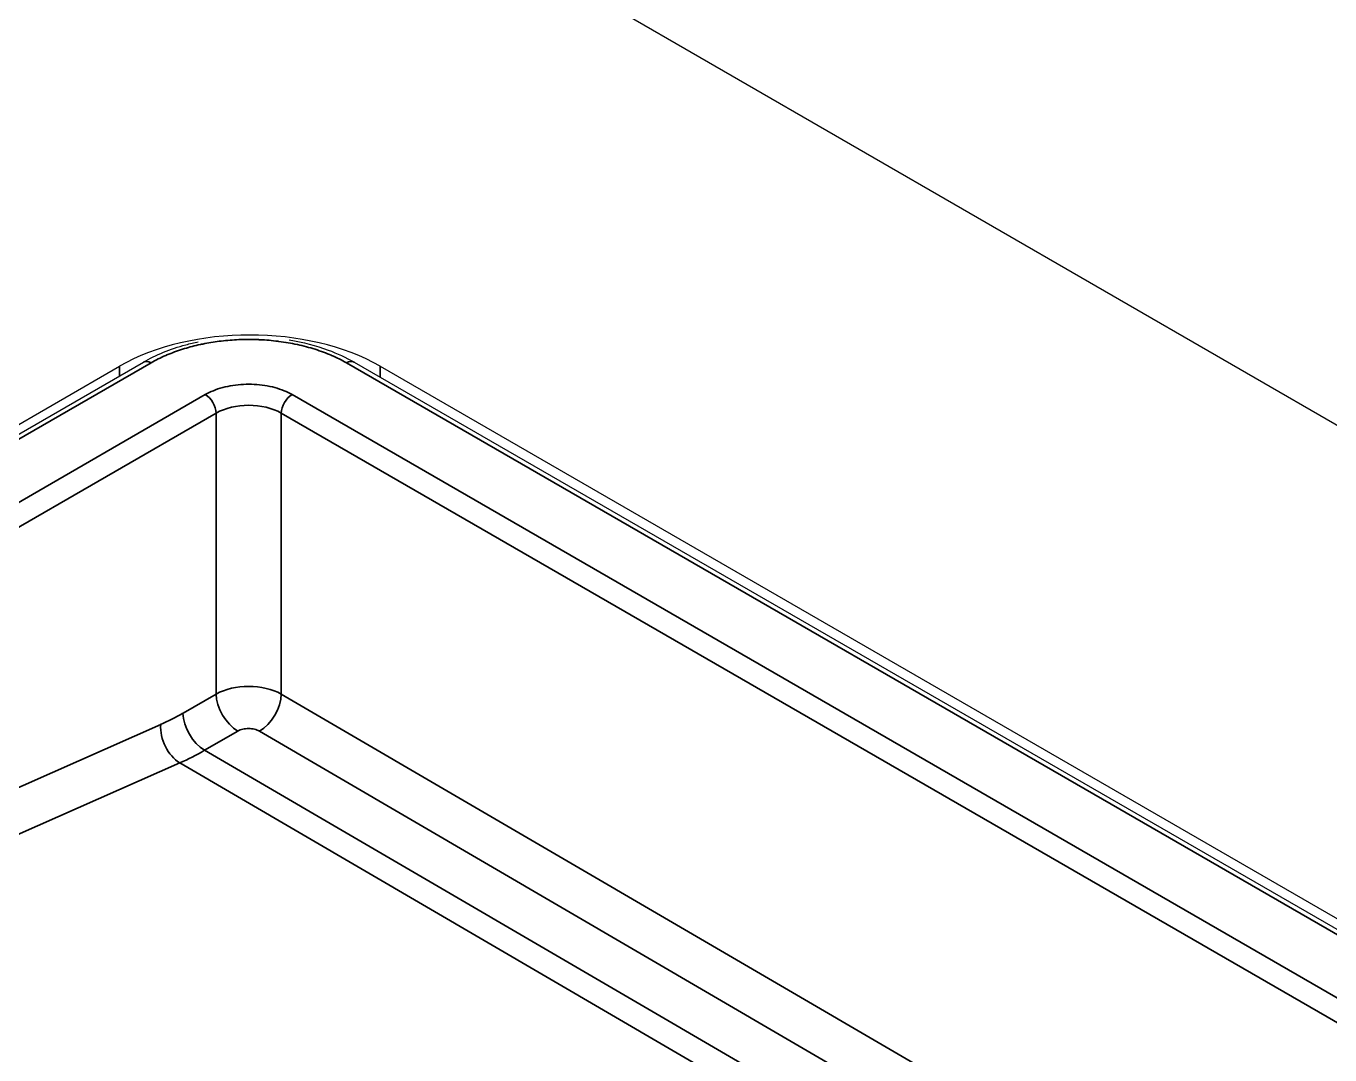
# Model space of a CAD drawing. Header units: millimetres. Extents: x 68 to 2000, y 100 to 2870.
# Drawn here: x 1213.49 to 1234.73, y 907.22 to 923.98 of the extents above; entities that cross this region are included whole.
import ezdxf

# ---------------------------------------------------------------- set-up
doc = ezdxf.new("R2010")
doc.units = ezdxf.units.MM
doc.header["$LTSCALE"] = 10
doc.layers.add('_Sichtbarkanten', color=7, linetype='Continuous', lineweight=25)
doc.layers.add('Sichtbar schmal (ISO)', color=7, linetype='Continuous', lineweight=35)

msp = doc.modelspace()

# ---------------------------------------------------------------- linework, layer by layer
at = {"layer": '_Sichtbarkanten'}
for p, q in [((1189.843, 943.466), (1508.041, 759.754)), ((1197.72, 908.297), (1215.404, 918.507)), ((1218.836, 918.507), (1464.915, 776.433)), ((1197.94, 908.581), (1215.016, 918.44)), ((1219.259, 918.44), (1464.696, 776.737))]:
    msp.add_line(p, q, dxfattribs=at)
msp.add_ellipse((1217.138, 917.215), major_axis=(-3, 0), ratio=0.57735, start_param=3.926991, end_param=5.497787, dxfattribs=at)
for points, knots in [([(1215.404, 918.507), (1215.607, 918.624), (1215.843, 918.72), (1216.162, 918.806), (1216.23, 918.823), (1216.299, 918.837)], [0, 0, 0, 0, 0.166102, 0.166102, 0.2096121, 0.2096121, 0.2096121, 0.2096121]), ([(1217.781, 918.867), (1218.002, 918.831), (1218.216, 918.775), (1218.563, 918.648), (1218.706, 918.582), (1218.836, 918.507)], [0.5094336, 0.5094336, 0.5094336, 0.5094336, 0.6464816, 0.6464816, 0.7526541, 0.7526541, 0.7526541, 0.7526541])]:
    msp.add_open_spline(points, degree=3, knots=knots, dxfattribs=at)
at = {"layer": 'Sichtbar schmal (ISO)'}
for p, q in [((1215.529, 918.495), (1197.845, 908.285)), ((1464.79, 776.42), (1218.711, 918.495)), ((1215.016, 918.44), (1215.016, 918.283)), ((1219.259, 918.263), (1219.259, 918.44)), ((1216.413, 917.977), (1198.741, 907.774)), ((1217.827, 917.977), (1463.894, 775.91)), ((1216.59, 917.675), (1198.918, 907.472)), ((1216.59, 917.675), (1216.59, 913.1)), ((1463.717, 775.608), (1217.65, 917.675)), ((1217.65, 917.675), (1217.65, 913.099)), ((1216.59, 913.1), (1216.05, 912.788)), ((1306.095, 861.491), (1217.65, 913.099)), ((1215.686, 912.603), (1208.25, 909.311)), ((1216.941, 912.496), (1216.402, 912.184)), ((1305.74, 860.887), (1217.295, 912.495)), ((1216.402, 912.184), (1228.29, 905.249)), ((1215.998, 911.978), (1208.562, 908.687)), ((1215.998, 911.978), (1227.887, 905.042))]:
    msp.add_line(p, q, dxfattribs=at)
for centre, major_axis, ratio, start_param, end_param in [((1215.529, 918.29), (-0.125, 0.217), 0.57735, 5.497787, 6.283185), ((1218.711, 918.29), (0.125, 0.217), 0.57735, 0, 0.785398), ((1216.413, 917.773), (0.125, -0.217), 0.57735, 0.802851, 2.356194), ((1217.12, 917.365), (-0.75, 0), 0.584357, 3.927158, 5.497646), ((1217.827, 917.773), (-0.125, -0.217), 0.57735, 3.926991, 5.480334), ((1217.12, 912.8), (-0.75, 0.001), 0.564858, 3.927945, 5.498499), ((1216.943, 912.903), (-0.25, 0.433), 0.57735, 0.802851, 2.350959), ((1217.297, 912.902), (0.252, 0.432), 0.574372, 3.929641, 5.482984), ((1215.994, 916.493), (-2.19, -3.93), 0.587338, 0.662122, 0.776517), ((1216.403, 912.591), (-0.25, 0.433), 0.57735, 0.802851, 2.350959), ((1216.04, 912.406), (-0.202, 0.457), 0.638319, 0.867947, 2.416202), ((1216.348, 916.296), (-2.442, -4.362), 0.586051, 0.663298, 0.777689)]:
    msp.add_ellipse(centre, major_axis=major_axis, ratio=ratio, start_param=start_param, end_param=end_param, dxfattribs=at)
for points, knots in [([(1218.711, 918.495), (1218.635, 918.538), (1218.555, 918.578), (1218.47, 918.615), (1218.468, 918.616), (1218.467, 918.617), (1218.465, 918.617), (1218.381, 918.653), (1218.293, 918.686), (1218.201, 918.715), (1218.109, 918.744), (1218.013, 918.77), (1217.914, 918.791), (1217.912, 918.792), (1217.91, 918.792), (1217.907, 918.793), (1217.811, 918.814), (1217.713, 918.831), (1217.613, 918.844), (1217.608, 918.844), (1217.603, 918.845), (1217.599, 918.845), (1217.501, 918.858), (1217.401, 918.866), (1217.301, 918.871), (1217.294, 918.871), (1217.287, 918.871), (1217.281, 918.872), (1217.183, 918.876), (1217.084, 918.876), (1216.986, 918.873), (1216.977, 918.872), (1216.968, 918.872), (1216.959, 918.872), (1216.863, 918.868), (1216.768, 918.86), (1216.673, 918.849), (1216.663, 918.848), (1216.652, 918.847), (1216.641, 918.845), (1216.549, 918.834), (1216.459, 918.819), (1216.371, 918.801), (1216.358, 918.798), (1216.345, 918.796), (1216.332, 918.793), (1216.244, 918.774), (1216.157, 918.751), (1216.074, 918.726), (1216.062, 918.723), (1216.051, 918.719), (1216.04, 918.716), (1215.953, 918.688), (1215.869, 918.657), (1215.789, 918.623), (1215.783, 918.621), (1215.776, 918.618), (1215.77, 918.615), (1215.685, 918.578), (1215.605, 918.538), (1215.529, 918.495)], [0, 0, 0, 0, 0.090909, 0.090909, 0.090909, 0.092526, 0.092526, 0.092526, 0.181474, 0.181474, 0.181474, 0.270619, 0.270619, 0.270619, 0.272727, 0.272727, 0.272727, 0.359674, 0.359674, 0.359674, 0.363636, 0.363636, 0.363636, 0.448748, 0.448748, 0.448748, 0.454545, 0.454545, 0.454545, 0.537825, 0.537825, 0.537825, 0.545455, 0.545455, 0.545455, 0.626977, 0.626977, 0.626977, 0.636364, 0.636364, 0.636364, 0.715799, 0.715799, 0.715799, 0.727273, 0.727273, 0.727273, 0.807392, 0.807392, 0.807392, 0.818182, 0.818182, 0.818182, 0.902461, 0.902461, 0.902461, 0.909091, 0.909091, 0.909091, 1, 1, 1, 1]), ([(1217.827, 917.977), (1217.786, 918), (1217.743, 918.022), (1217.696, 918.041), (1217.649, 918.06), (1217.598, 918.077), (1217.545, 918.091), (1217.492, 918.106), (1217.437, 918.118), (1217.38, 918.126), (1217.323, 918.135), (1217.266, 918.141), (1217.208, 918.144), (1217.15, 918.147), (1217.092, 918.147), (1217.034, 918.144), (1216.976, 918.141), (1216.918, 918.135), (1216.862, 918.127), (1216.805, 918.118), (1216.75, 918.106), (1216.697, 918.092), (1216.643, 918.078), (1216.592, 918.06), (1216.545, 918.041), (1216.497, 918.022), (1216.454, 918.001), (1216.413, 917.977)], [0, 0, 0, 0, 0.111111, 0.111111, 0.111111, 0.222222, 0.222222, 0.222222, 0.333333, 0.333333, 0.333333, 0.444444, 0.444444, 0.444444, 0.555556, 0.555556, 0.555556, 0.666667, 0.666667, 0.666667, 0.777778, 0.777778, 0.777778, 0.888889, 0.888889, 0.888889, 1, 1, 1, 1])]:
    msp.add_open_spline(points, degree=3, knots=knots, dxfattribs=at)
msp.add_open_spline([(1217.295, 912.495), (1217.283, 912.502), (1217.258, 912.514), (1217.214, 912.527), (1217.167, 912.536), (1217.118, 912.539), (1217.069, 912.536), (1217.022, 912.528), (1216.978, 912.515), (1216.953, 912.503), (1216.941, 912.496)], degree=3, dxfattribs=at)

doc.saveas('drawing.dxf')
